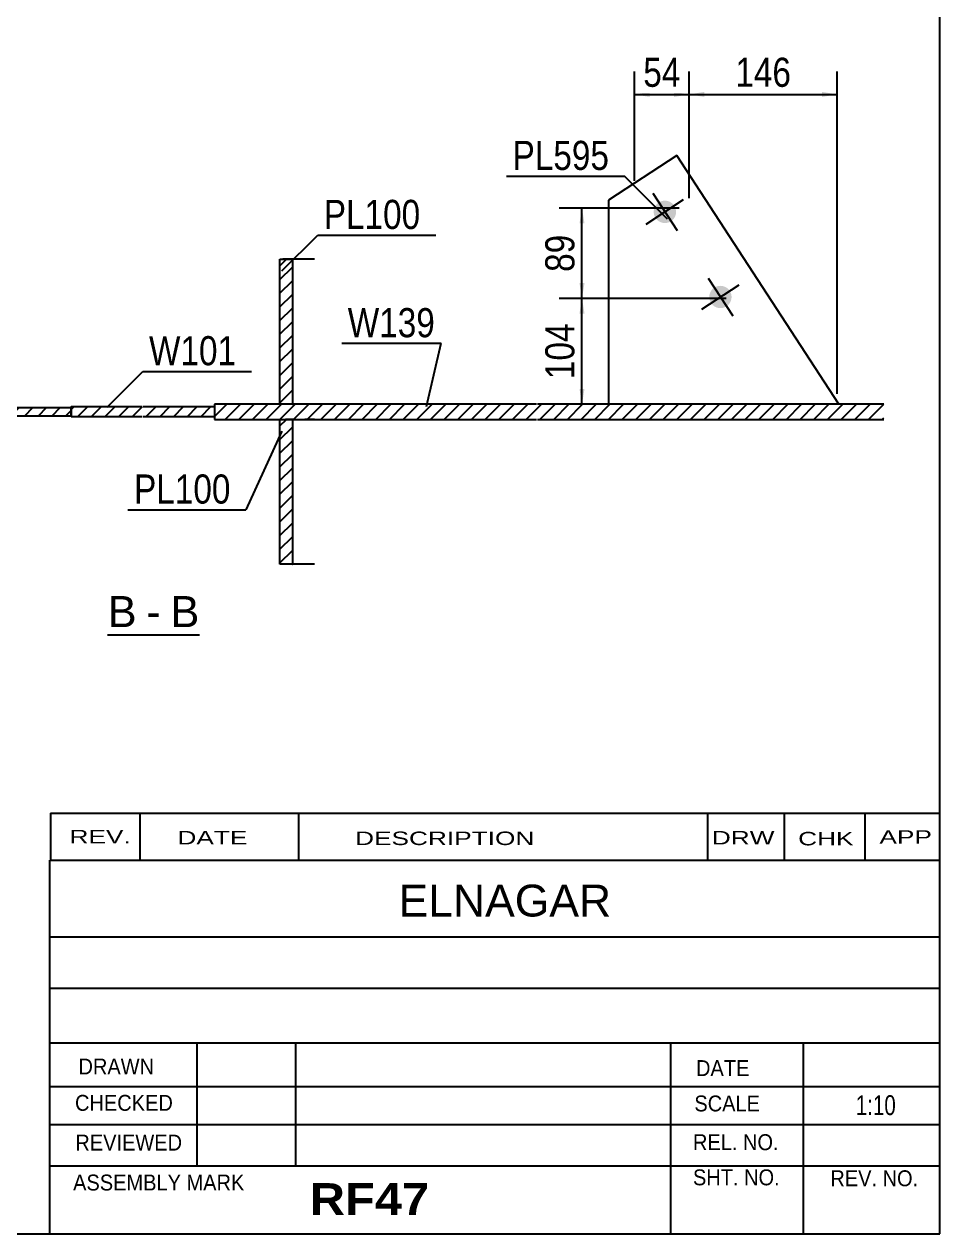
# Model space of a CAD drawing. Header units: millimetres. Extents: x -365 to 38, y -177 to 100.
# Drawn here: x -52.1 to 38, y -176.8 to -57.8 of the extents above; entities that cross this region are included whole.
import ezdxf

# ---------------------------------------------------------------- set-up
doc = ezdxf.new("R2010")
doc.units = ezdxf.units.MM
doc.linetypes.add('DXK_LINE_DOT1', pattern=[1.8814, 0.9407, -0.9407])
doc.styles.add('Arial', font='ARIAL.TTF', dxfattribs={"height": 0.2})
doc.styles.add('Arial Bold', font='ARIALBD.TTF', dxfattribs={"height": 0.2})
doc.styles.add('Arial Narrow', font='ARIALN.TTF', dxfattribs={"height": 0.2})

# ---------------------------------------------------------------- blocks, each defined once
blk = doc.blocks.new('Unknown-623384701-14217')
at = {"color": 5, "linetype": 'Continuous'}
for p, q in [((37.97, -176.83), (37.97, 100.17)), ((-362.03, -176.83), (37.97, -176.83))]:
    blk.add_line(p, q, dxfattribs=at)
blk = doc.blocks.new('Unknown-623384701-13 - 21673')
at = {"color": 7, "linetype": 'Continuous'}
blk.add_line((-43.92, -117.89), (-34.89, -117.89), dxfattribs=at)
at = {"color": 0, "linetype": 'Continuous'}
for points in [[(-41.08, -117.14), (-41.08, -113.94), (-43.92, -113.94), (-43.92, -117.14)], [(-38.7, -117.14), (-38.7, -113.94), (-40.12, -113.94), (-40.12, -117.14)], [(-34.89, -117.14), (-34.89, -113.94), (-37.74, -113.94), (-37.74, -117.14)]]:
    blk.add_wipeout(points, dxfattribs=at)
at = {"color": 96, "linetype": 'Continuous', "style": 'Arial'}
for s, p in [('B', (-43.92, -117.14)), ('B', (-37.74, -117.14)), ('-', (-40.12, -117.14))]:
    blk.add_text(s, height=3.06, dxfattribs=at).set_placement(p)
blk = doc.blocks.new('Part-623384701-21679 - 21673')
at = {"linetype": 'Continuous'}
h = blk.add_hatch(dxfattribs=at)
h.set_pattern_fill('', scale=0.3, style=0, pattern_type=0)
h.set_pattern_definition([(45, (-33.40765, -96.4362), (-0.67352, 0.67352), [])])
h.paths.add_polyline_path([(-47.51, -96.44), (-33.41, -96.44), (-33.41, -95.44), (-47.51, -95.44)])
at = {"color": 2, "linetype": 'Continuous'}
for p, q in [((-47.51, -96.44), (-47.51, -95.44)), ((-47.51, -95.44), (-40.51, -95.44)), ((-40.41, -95.44), (-33.41, -95.44)), ((-33.41, -95.44), (-33.41, -96.44)), ((-40.51, -96.44), (-47.51, -96.44)), ((-33.41, -96.44), (-40.41, -96.44))]:
    blk.add_line(p, q, dxfattribs=at)
blk = doc.blocks.new('Part-623384701-21680 - 21673')
at = {"linetype": 'Continuous'}
h = blk.add_hatch(dxfattribs=at)
h.set_pattern_fill('', scale=0.3, style=0, pattern_type=0)
h.set_pattern_definition([(45, (-107.3045, -96.3362), (-0.673519, 0.673519), [])])
h.paths.add_polyline_path([(-107.3, -95.54), (-107.3, -96.34), (-47.51, -96.34), (-47.51, -95.54)])
at = {"color": 2, "linetype": 'Continuous'}
for p, q in [((-107.3, -95.54), (-54.61, -95.54)), ((-107.3, -96.34), (-54.61, -96.34)), ((-54.51, -95.54), (-47.51, -95.54)), ((-54.51, -96.34), (-47.51, -96.34)), ((-47.51, -95.54), (-47.51, -96.34))]:
    blk.add_line(p, q, dxfattribs=at)
blk = doc.blocks.new('Part-623384701-21684 - 21673')
at = {"linetype": 'Continuous'}
h = blk.add_hatch(dxfattribs=at)
h.set_pattern_fill('', scale=0.3, style=0, pattern_type=0)
h.set_pattern_definition([(45, (-25.7443, -110.9362), (-0.67352, 0.67352), [])])
h.paths.add_polyline_path([(-26.96, -110.94), (-25.74, -110.94), (-25.74, -96.69), (-26.96, -96.69)])
at = {"color": 7, "linetype": 'DXK_LINE_DOT1'}
for p, q in [((-23.58, -96.69), (-26.96, -96.69)), ((-25.74, -110.94), (-26.96, -110.94))]:
    blk.add_line(p, q, dxfattribs=at)
at = {"color": 2, "linetype": 'Continuous'}
for p, q in [((-26.96, -110.94), (-26.96, -96.69)), ((-26.96, -96.69), (-25.74, -96.69)), ((-25.74, -96.69), (-25.74, -110.94)), ((-25.74, -110.94), (-26.96, -110.94)), ((-23.58, -110.94), (-25.74, -110.94))]:
    blk.add_line(p, q, dxfattribs=at)
blk = doc.blocks.new('Part-623384701-21685 - 21673')
at = {"linetype": 'Continuous'}
h = blk.add_hatch(dxfattribs=at)
h.set_pattern_fill('', scale=0.3, style=0, pattern_type=0)
h.set_pattern_definition([(45, (-25.7443, -95.1862), (-0.67352, 0.67352), [])])
h.paths.add_polyline_path([(-26.96, -95.19), (-25.74, -95.19), (-25.74, -80.94), (-26.96, -80.94)])
at = {"color": 7, "linetype": 'DXK_LINE_DOT1'}
for p, q in [((-25.74, -80.94), (-26.96, -80.94)), ((-23.58, -95.19), (-26.96, -95.19))]:
    blk.add_line(p, q, dxfattribs=at)
at = {"color": 2, "linetype": 'Continuous'}
for p, q in [((-26.96, -95.19), (-26.96, -80.94)), ((-26.96, -80.94), (-25.74, -80.94)), ((-23.58, -80.94), (-25.74, -80.94)), ((-25.74, -80.94), (-25.74, -95.19)), ((-25.74, -95.19), (-26.96, -95.19))]:
    blk.add_line(p, q, dxfattribs=at)
blk = doc.blocks.new('Part-623384701-21769 - 21673')
at = {"linetype": 'Continuous'}
h = blk.add_hatch(dxfattribs=at)
h.set_pattern_fill('', scale=0.3, style=0, pattern_type=0)
h.set_pattern_definition([(45, (32.4581, -95.1862), (-0.673519, 0.673519), [])])
h.paths.add_polyline_path([(32.46, -96.69), (32.46, -95.19), (-33.41, -95.19), (-33.41, -96.69)])
at = {"color": 2, "linetype": 'Continuous'}
for p, q in [((-1.72, -95.19), (-33.41, -95.19)), ((-33.41, -95.19), (-33.41, -96.69)), ((32.46, -95.19), (-1.62, -95.19)), ((-33.41, -96.69), (-1.72, -96.69)), ((-1.62, -96.69), (32.46, -96.69))]:
    blk.add_line(p, q, dxfattribs=at)
blk = doc.blocks.new('Part-623384701-30423 - 21673')
at = {"color": 2, "linetype": 'Continuous'}
for p, q in [((12.08, -70.74), (5.38, -75.11)), ((28.04, -95.19), (12.08, -70.74)), ((5.38, -75.11), (5.38, -95.19))]:
    blk.add_line(p, q, dxfattribs=at)
at = {"color": 7, "linetype": 'DXK_LINE_DOT1'}
blk.add_line((28.04, -95.19), (5.38, -95.19), dxfattribs=at)
blk = doc.blocks.new('Bolt-623384701-30427 - 21673')
at = {"linetype": 'Continuous'}
for points in [[(11.84, -75.67, -1), (10, -76.88, -1)], [(17.3, -84.05, -1), (15.46, -85.25, -1)]]:
    blk.add_hatch(color=3, dxfattribs=at).paths.add_polyline_path(points)
at = {"color": 3, "linetype": 'Continuous'}
for p, q in [((9.72, -74.43), (12.12, -78.12)), ((9.08, -77.48), (12.76, -75.07)), ((15.18, -82.81), (17.59, -86.49)), ((14.54, -85.85), (18.23, -83.45))]:
    blk.add_line(p, q, dxfattribs=at)
blk = doc.blocks.new('StraightDimension-623384701-21939 - 21673')
at = {"linetype": 'Continuous'}
for points in [[(2.51, -86.29), (2.76, -84.79), (3.01, -86.29)], [(3.01, -93.69), (2.76, -95.19), (2.51, -93.69)]]:
    blk.add_hatch(color=7, dxfattribs=at).paths.add_polyline_path(points)
at = {"color": 7, "linetype": 'Continuous'}
for p, q in [((16.94, -84.79), (0.51, -84.79)), ((2.76, -95.19), (2.76, -84.79)), ((16.94, -95.19), (0.51, -95.19))]:
    blk.add_line(p, q, dxfattribs=at)
at = {"color": 0}
blk.add_wipeout([(2.61, -86.65), (-1.59, -86.65), (-1.59, -93.33), (2.61, -93.33)], dxfattribs=at)
at = {"color": 3, "style": 'Arial Narrow'}
blk.add_text('104', height=2.863, rotation=90.0002, dxfattribs=at).set_placement((2.01, -92.73))
blk = doc.blocks.new('StraightDimension-623384701-22490 - 21673')
at = {"linetype": 'Continuous'}
for points in [[(9.42, -64.97), (7.92, -64.72), (9.42, -64.47)], [(11.81, -64.47), (13.31, -64.72), (11.81, -64.97)]]:
    blk.add_hatch(color=7, dxfattribs=at).paths.add_polyline_path(points)
at = {"color": 7, "linetype": 'Continuous'}
for p, q in [((7.92, -73.23), (7.92, -62.47)), ((13.31, -74.92), (13.31, -62.47)), ((7.92, -64.72), (13.31, -64.72))]:
    blk.add_line(p, q, dxfattribs=at)
at = {"color": 0}
blk.add_wipeout([(13.04, -64.57), (13.04, -60.37), (8.19, -60.37), (8.19, -64.57)], dxfattribs=at)
at = {"color": 3, "style": 'Arial Narrow'}
blk.add_text('54', height=2.863, dxfattribs=at).set_placement((8.79, -63.97))
blk = doc.blocks.new('StraightDimension-623384701-21938 - 21673')
at = {"linetype": 'Continuous'}
for points in [[(2.51, -77.42), (2.76, -75.92), (3.01, -77.42)], [(3.01, -83.29), (2.76, -84.79), (2.51, -83.29)]]:
    blk.add_hatch(color=7, dxfattribs=at).paths.add_polyline_path(points)
at = {"color": 7, "linetype": 'Continuous'}
for p, q in [((12.31, -75.92), (0.51, -75.92)), ((2.76, -84.79), (2.76, -75.92)), ((16.94, -84.79), (0.51, -84.79))]:
    blk.add_line(p, q, dxfattribs=at)
at = {"color": 0}
blk.add_wipeout([(2.61, -77.93), (-1.59, -77.93), (-1.59, -82.78), (2.61, -82.78)], dxfattribs=at)
at = {"color": 3, "style": 'Arial Narrow'}
blk.add_text('89', height=2.863, rotation=90.0002, dxfattribs=at).set_placement((2.01, -82.18))
blk = doc.blocks.new('StraightDimension-623384701-22489 - 21673')
at = {"linetype": 'Continuous'}
for points in [[(14.81, -64.97), (13.31, -64.72), (14.81, -64.47)], [(26.37, -64.47), (27.87, -64.72), (26.37, -64.97)]]:
    blk.add_hatch(color=7, dxfattribs=at).paths.add_polyline_path(points)
at = {"color": 7, "linetype": 'Continuous'}
for p, q in [((13.31, -74.92), (13.31, -62.47)), ((27.87, -94.19), (27.87, -62.47)), ((13.31, -64.72), (27.87, -64.72))]:
    blk.add_line(p, q, dxfattribs=at)
at = {"color": 0}
blk.add_wipeout([(23.93, -64.57), (23.93, -60.37), (17.25, -60.37), (17.25, -64.57)], dxfattribs=at)
at = {"color": 3, "style": 'Arial Narrow'}
blk.add_text('146', height=2.863, dxfattribs=at).set_placement((17.85, -63.97))
blk = doc.blocks.new('CBS_REVISION-623384701-34649')
at = {"color": 7, "linetype": 'Continuous'}
for p, q in [((-49.53, -135.45), (37.96, -135.45)), ((-49.53, -135.45), (-49.53, -140.08)), ((-40.74, -135.45), (-40.74, -140.08)), ((-25.14, -135.45), (-25.14, -140.02)), ((15.11, -135.45), (15.11, -140.08)), ((22.65, -135.45), (22.65, -140.08)), ((30.6, -135.45), (30.6, -140.08)), ((-49.53, -140.08), (37.96, -140.08))]:
    blk.add_line(p, q, dxfattribs=at)
at = {"color": 7, "style": 'Arial Narrow', "width": 1.7}
for s, height, p in [('REV.', 1.326, (-47.67, -138.41)), ('DATE', 1.326, (-37.05, -138.52)), ('DESCRIPTION', 1.3257, (-19.57, -138.58)), ('DRW', 1.326, (15.54, -138.52)), ('CHK', 1.326, (24.03, -138.61)), ('APP', 1.326, (32.03, -138.45))]:
    blk.add_text(s, height=height, dxfattribs=at).set_placement(p)
blk = doc.blocks.new('CBS_NAME_BLOG-623384701-34648')
at = {"color": 7, "linetype": 'Continuous'}
for p, q in [((-49.62, -140.08), (37.9, -140.08)), ((-49.62, -176.79), (-49.62, -140.08)), ((-49.62, -147.62), (37.9, -147.62)), ((-49.55, -152.67), (37.97, -152.67)), ((-49.62, -158.05), (37.9, -158.05)), ((-35.1, -170.15), (-35.1, -158.05)), ((-25.41, -170.13), (-25.41, -158.06)), ((11.5, -176.79), (11.5, -158.06)), ((24.56, -176.79), (24.56, -158.05)), ((-49.61, -162.34), (37.97, -162.33)), ((-49.62, -166.09), (37.9, -166.09)), ((-49.62, -170.13), (37.9, -170.13)), ((-49.62, -176.83), (37.97, -176.83))]:
    blk.add_line(p, q, dxfattribs=at)
at = {"color": 3, "linetype": 'Continuous', "style": 'Arial'}
blk.add_text('ELNAGAR', height=3.133, dxfattribs=at).set_placement((-15.29, -145.61))
at = {"color": 3, "linetype": 'Continuous'}
for s, height, style, width, p in [('DRAWN', 1.566, 'Arial', 0.9, (-46.79, -161.15)), ('DATE', 1.566, 'Arial', 0.9, (13.98, -161.31)), ('CHECKED', 1.566, 'Arial', 0.9, (-47.13, -164.73)), ('SCALE', 1.566, 'Arial', 0.9, (13.82, -164.79)), ('1:10', 1.957, 'Arial Narrow', 0.9, (29.71, -165.15)), ('REVIEWED', 1.566, 'Arial', 0.9, (-47.1, -168.64)), ('REL. NO.', 1.566, 'Arial', 0.9, (13.68, -168.6)), ('ASSEMBLY MARK', 1.5663, 'Arial', 0.9, (-47.32, -172.57)), ('SHT. NO.', 1.566, 'Arial', 0.9, (13.68, -172.06)), ('REV. NO.', 1.566, 'Arial', 0.9, (27.2, -172.15)), ('RF47', 3.131, 'Arial Bold', 1.1, (-24.04, -174.98))]:
    blk.add_text(s, height=height, dxfattribs=dict(at, style=style, width=width)).set_placement(p)
blk = doc.blocks.new('Mark-623384701-21831 - 21673')
at = {"color": 7, "linetype": 'Continuous'}
for p, q in [((-43.98, -95.5), (-40.45, -91.97)), ((-40.45, -91.97), (-29.76, -91.97))]:
    blk.add_line(p, q, dxfattribs=at)
at = {"color": 0}
blk.add_wipeout([(-31.26, -91.37), (-31.26, -88.37), (-39.85, -88.37), (-39.85, -91.37)], dxfattribs=at)
blk.add_wipeout([(-31.26, -91.37), (-31.26, -88.37), (-39.85, -88.37), (-39.85, -91.37)], dxfattribs=at)
at = {"color": 3, "style": 'Arial Narrow'}
blk.add_text('W101', height=2.863, dxfattribs=at).set_placement((-39.85, -91.37))
blk = doc.blocks.new('Mark-623384701-21837 - 21673')
at = {"color": 7, "linetype": 'Continuous'}
for p in [(-26.78, -97.84), (-41.92, -105.58)]:
    blk.add_line(p, (-30.32, -105.58), dxfattribs=at)
at = {"color": 0}
blk.add_wipeout([(-31.82, -104.98), (-31.82, -101.98), (-41.32, -101.98), (-41.32, -104.98)], dxfattribs=at)
blk.add_wipeout([(-31.82, -104.98), (-31.82, -101.98), (-41.32, -101.98), (-41.32, -104.98)], dxfattribs=at)
at = {"color": 3, "style": 'Arial Narrow'}
blk.add_text('PL100', height=2.863, dxfattribs=at).set_placement((-41.32, -104.98))
blk = doc.blocks.new('Mark-623384701-21840 - 21673')
at = {"color": 7, "linetype": 'Continuous'}
for p, q in [((-26.78, -82.09), (-23.25, -78.56)), ((-23.25, -78.56), (-11.64, -78.56))]:
    blk.add_line(p, q, dxfattribs=at)
at = {"color": 0}
blk.add_wipeout([(-13.14, -77.96), (-13.14, -74.96), (-22.65, -74.96), (-22.65, -77.96)], dxfattribs=at)
blk.add_wipeout([(-13.14, -77.96), (-13.14, -74.96), (-22.65, -74.96), (-22.65, -77.96)], dxfattribs=at)
at = {"color": 3, "style": 'Arial Narrow'}
blk.add_text('PL100', height=2.863, dxfattribs=at).set_placement((-22.65, -77.96))
blk = doc.blocks.new('Mark-623384701-21855 - 21673')
at = {"color": 7, "linetype": 'Continuous'}
for p in [(-20.89, -89.21), (-12.54, -95.44)]:
    blk.add_line(p, (-11.11, -89.21), dxfattribs=at)
at = {"color": 0}
blk.add_wipeout([(-11.71, -88.61), (-11.71, -85.61), (-20.29, -85.61), (-20.29, -88.61)], dxfattribs=at)
blk.add_wipeout([(-11.71, -88.61), (-11.71, -85.61), (-20.29, -85.61), (-20.29, -88.61)], dxfattribs=at)
at = {"color": 3, "style": 'Arial Narrow'}
blk.add_text('W139', height=2.863, dxfattribs=at).set_placement((-20.29, -88.61))
blk = doc.blocks.new('Mark-623384701-30483 - 21673')
at = {"color": 7, "linetype": 'Continuous'}
for p in [(-4.67, -72.75), (11.18, -77)]:
    blk.add_line(p, (6.94, -72.75), dxfattribs=at)
at = {"color": 0}
blk.add_wipeout([(5.44, -72.15), (5.44, -69.15), (-4.07, -69.15), (-4.07, -72.15)], dxfattribs=at)
blk.add_wipeout([(5.44, -72.15), (5.44, -69.15), (-4.07, -69.15), (-4.07, -72.15)], dxfattribs=at)
at = {"color": 3, "style": 'Arial Narrow'}
blk.add_text('PL595', height=2.863, dxfattribs=at).set_placement((-4.07, -72.15))

msp = doc.modelspace()

# ---------------------------------------------------------------- block references
for name in ['Unknown-623384701-14217', 'Part-623384701-30423 - 21673', 'Bolt-623384701-30427 - 21673', 'Part-623384701-21685 - 21673', 'Part-623384701-21769 - 21673', 'Part-623384701-21680 - 21673', 'Part-623384701-21679 - 21673', 'Part-623384701-21684 - 21673', 'CBS_REVISION-623384701-34649', 'CBS_NAME_BLOG-623384701-34648']:
    msp.add_blockref(name, (0, 0))

# ---------------------------------------------------------------- next in the draw order: block references
for name in ['StraightDimension-623384701-22490 - 21673', 'Mark-623384701-21840 - 21673', 'Mark-623384701-21855 - 21673', 'StraightDimension-623384701-21939 - 21673', 'Mark-623384701-21831 - 21673', 'Mark-623384701-21837 - 21673', 'Unknown-623384701-13 - 21673']:
    msp.add_blockref(name, (0, 0))

# ---------------------------------------------------------------- next in the draw order: block references
msp.add_blockref('StraightDimension-623384701-21938 - 21673', (0, 0))

# ---------------------------------------------------------------- next in the draw order: block references
for name in ['StraightDimension-623384701-22489 - 21673', 'Mark-623384701-30483 - 21673']:
    msp.add_blockref(name, (0, 0))

doc.saveas('drawing.dxf')
